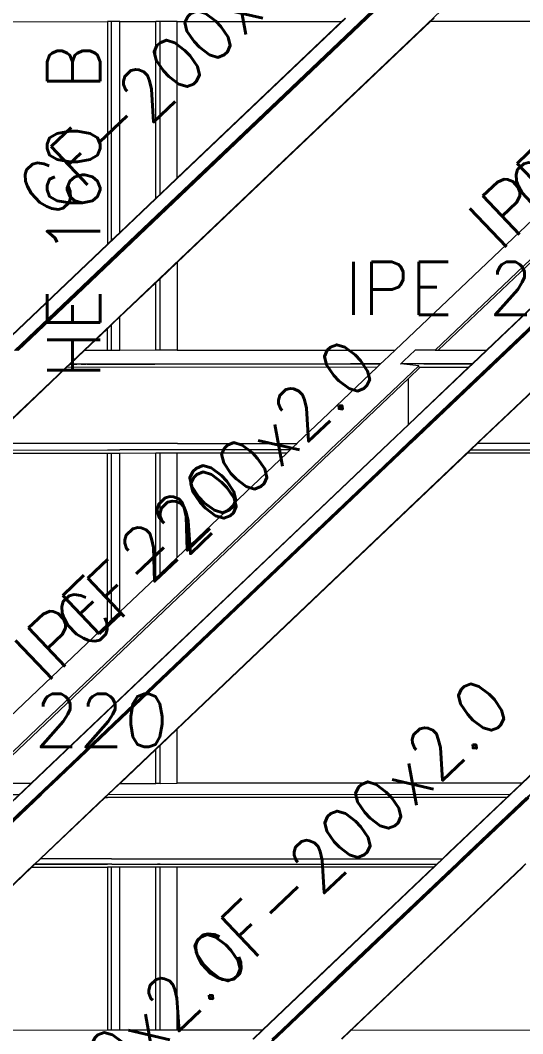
# Model space of a CAD drawing. Header units: millimetres. Extents: x 0 to 42, y 0 to 29.7.
# Drawn here: x 15.572 to 17.024, y 18.514 to 21.444 of the extents above; entities that cross this region are included whole.
import ezdxf
from ezdxf.enums import TextEntityAlignment as Align

# ---------------------------------------------------------------- set-up
doc = ezdxf.new("R2010")
doc.units = ezdxf.units.MM
doc.layers.add('BARRAS_DE_ACERO', color=7, linetype='Continuous', lineweight=9)
doc.layers.add('REFERENCIA_DE_LAS_BARRAS', color=2, linetype='Continuous', lineweight=9)
doc.styles.add('CYPETXT', font='romans__.ttf', dxfattribs={"height": 0.2})

msp = doc.modelspace()

# ---------------------------------------------------------------- linework, layer by layer
at = {"layer": 'BARRAS_DE_ACERO'}
for p, q in [((16.81697, 21.68889), (15.55566, 20.48932)), ((16.8249, 21.68889), (15.56359, 20.48932)), ((16.81935, 21.68889), (15.73486, 20.65748)), ((16.59481, 21.46785), (15.7361, 20.65117)), ((15.73708, 20.65694), (16.59243, 21.47042)), ((15.75603, 20.48944), (16.78795, 21.47085)), ((15.96364, 20.68543), (16.76786, 21.45029)), ((16.51247, 21.44929), (15.96364, 20.92733)), ((16.50082, 21.44036), (16.51107, 21.45011)), ((16.50144, 21.44036), (16.51172, 21.45014)), ((15.33869, 21.43965), (15.82384, 21.43995)), ((15.82384, 21.43995), (15.82384, 20.79652)), ((15.85968, 21.43997), (15.96364, 21.44003)), ((15.96364, 20.92947), (15.96364, 21.44003)), ((16.02545, 21.44007), (16.50082, 21.44036)), ((16.02545, 20.98826), (16.50082, 21.44036)), ((16.78037, 20.49006), (17.78036, 21.44112)), ((16.02545, 20.98826), (15.976, 20.94123)), ((15.50306, 20.48929), (15.96364, 20.92733)), ((15.68063, 20.65973), (15.96364, 20.92889)), ((15.96364, 20.92947), (15.85968, 20.8306)), ((15.976, 20.94123), (15.96364, 20.92947)), ((15.96364, 20.92889), (15.976, 20.94065)), ((15.96364, 20.92889), (15.976, 20.94064)), ((16.65542, 20.48998), (17.13716, 20.94814)), ((15.8362, 20.80827), (15.82384, 20.79652)), ((15.85968, 20.8306), (15.8362, 20.80827)), ((15.82384, 20.79652), (15.5008, 20.48929)), ((15.976, 20.69673), (16.02545, 20.74376)), ((15.976, 20.48957), (15.976, 20.69673)), ((15.68063, 20.65973), (15.50142, 20.48929)), ((15.96364, 20.68543), (15.71698, 20.45084)), ((15.96364, 20.48956), (15.96364, 20.68497)), ((17.15518, 20.65899), (16.69452, 20.22087)), ((16.87878, 20.45057), (17.1034, 20.66419)), ((16.91985, 20.49015), (17.10201, 20.6634)), ((15.73486, 20.65748), (15.55805, 20.48932)), ((15.56083, 20.48932), (15.73708, 20.65694)), ((15.7361, 20.65117), (15.56593, 20.48932)), ((16.70055, 20.22187), (17.15749, 20.65644)), ((17.15782, 20.65477), (16.70158, 20.22087)), ((15.82384, 20.55202), (15.75804, 20.48944)), ((15.82384, 20.55202), (15.8362, 20.56377)), ((15.82384, 20.48948), (15.82384, 20.55202)), ((15.8362, 20.48949), (15.8362, 20.56377)), ((15.75642, 20.48792), (15.71687, 20.45031)), ((15.75603, 20.48944), (15.72387, 20.45885)), ((15.75802, 20.48944), (15.75642, 20.48792)), ((15.75804, 20.48944), (15.75802, 20.48944)), ((16.62328, 20.4594), (16.65542, 20.48998)), ((16.71329, 20.49002), (16.68114, 20.45944)), ((16.77116, 20.49005), (16.71329, 20.49002)), ((16.78037, 20.49006), (16.91985, 20.49015)), ((16.87851, 20.45084), (16.91985, 20.49015)), ((15.54591, 20.28961), (15.7194, 20.4546)), ((15.7194, 20.4546), (15.72387, 20.45885)), ((16.68114, 20.45944), (16.67158, 20.45035)), ((15.70602, 20.43996), (15.47487, 20.22013)), ((15.54601, 20.28824), (15.71569, 20.4496)), ((15.71608, 20.44953), (15.70602, 20.43996)), ((16.6034, 20.4405), (15.70602, 20.43996)), ((15.71585, 20.44976), (15.71569, 20.4496)), ((15.71608, 20.44998), (15.71585, 20.44976)), ((15.71608, 20.44998), (15.71698, 20.45084)), ((15.71608, 20.44953), (15.71622, 20.44966)), ((15.71622, 20.44966), (15.71625, 20.44971)), ((15.71624, 20.44971), (15.71626, 20.44973)), ((15.71624, 20.44971), (15.71625, 20.44971)), ((15.72085, 20.44972), (15.71625, 20.44971)), ((15.71626, 20.44973), (15.73597, 20.44975)), ((15.71687, 20.45031), (15.71629, 20.44976)), ((15.7646, 20.44979), (15.71632, 20.44976)), ((15.7646, 20.44975), (15.72085, 20.44972)), ((15.74808, 20.44975), (15.73597, 20.44975)), ((15.74808, 20.44975), (15.76165, 20.44976)), ((15.7646, 20.44976), (15.76165, 20.44976)), ((15.7646, 20.44979), (15.82384, 20.44983)), ((15.785, 20.44977), (15.7646, 20.44976)), ((15.7646, 20.44975), (15.78241, 20.44976)), ((15.8239, 20.44978), (15.78241, 20.44976)), ((15.96923, 20.44989), (15.785, 20.44977)), ((15.82384, 20.44983), (15.95594, 20.44991)), ((15.8239, 20.44978), (15.96125, 20.44987)), ((15.96125, 20.44987), (16.52616, 20.4502)), ((16.44479, 20.28965), (16.6034, 20.4405)), ((16.61349, 20.45026), (16.52616, 20.4502)), ((16.61368, 20.45028), (16.61372, 20.45031)), ((16.63718, 20.2208), (16.87877, 20.45057)), ((16.63866, 20.2208), (16.86985, 20.44067)), ((16.67154, 20.45031), (16.67153, 20.4503)), ((16.67153, 20.4503), (16.67159, 20.4503)), ((16.73858, 20.45034), (16.67159, 20.4503)), ((16.72385, 20.44058), (16.72386, 20.44506)), ((16.72385, 20.44058), (16.72833, 20.44058)), ((16.73858, 20.45039), (16.87813, 20.45048)), ((16.86985, 20.44067), (16.87948, 20.44983)), ((16.87808, 20.45043), (16.87813, 20.45048)), ((16.87851, 20.45084), (16.87813, 20.45048)), ((16.87878, 20.45057), (16.87877, 20.45057)), ((17.13417, 20.45063), (16.89471, 20.2229)), ((17.12566, 20.44082), (16.90276, 20.22883)), ((17.1331, 20.44832), (16.90455, 20.23096)), ((16.69419, 20.40811), (16.5191, 20.24158)), ((16.37224, 20.22067), (16.44479, 20.28965)), ((16.50989, 20.24157), (16.53237, 20.26295)), ((16.69419, 20.27554), (16.63695, 20.2211)), ((16.02605, 20.22043), (15.47484, 20.2201)), ((16.63695, 20.2211), (15.60265, 19.23742)), ((15.60467, 19.23742), (16.63866, 20.2208)), ((15.82468, 19.20522), (16.8927, 20.22099)), ((16.69452, 20.22087), (15.84034, 19.40849)), ((16.37221, 20.22064), (16.35238, 20.20178)), ((16.48796, 20.22071), (16.46814, 20.20185)), ((16.49716, 20.22072), (16.47733, 20.20186)), ((16.488, 20.22074), (16.48796, 20.22071)), ((16.488, 20.22074), (16.49, 20.22265)), ((16.50989, 20.24157), (16.49, 20.22265)), ((16.49716, 20.22072), (16.49719, 20.22075)), ((16.49719, 20.22075), (16.5191, 20.24158)), ((16.67251, 20.20199), (16.69232, 20.22083)), ((16.69702, 20.22087), (16.67713, 20.20195)), ((16.67961, 20.20195), (16.6995, 20.22087)), ((16.70141, 20.22071), (16.68064, 20.20095)), ((16.6995, 20.22087), (16.70055, 20.22187)), ((16.70154, 20.22083), (16.70141, 20.22071)), ((16.70158, 20.22087), (16.70154, 20.22083)), ((16.89402, 20.22095), (16.87444, 20.20233)), ((16.89448, 20.22095), (16.87463, 20.20207)), ((16.8927, 20.22099), (16.89471, 20.2229)), ((16.89403, 20.22096), (16.89402, 20.22095)), ((16.89403, 20.22096), (16.89406, 20.22099)), ((16.89631, 20.22312), (16.89406, 20.22099)), ((16.89449, 20.22096), (16.89448, 20.22095)), ((16.89449, 20.22096), (16.89452, 20.22099)), ((16.89452, 20.22099), (16.89629, 20.22267)), ((16.90276, 20.22883), (16.89629, 20.22267)), ((16.89631, 20.22312), (16.90455, 20.23096)), ((15.46318, 19.23734), (16.46703, 20.19208)), ((15.62173, 19.39688), (16.45785, 20.19207)), ((16.67493, 20.1975), (15.66548, 19.23745)), ((15.84022, 19.41043), (16.66222, 20.1922)), ((15.84193, 19.40763), (16.67713, 20.20195)), ((15.86004, 19.23756), (16.87444, 20.20233)), ((16.35236, 20.20176), (15.86007, 20.20146)), ((16.86438, 20.19232), (16.02545, 19.39447)), ((16.3421, 20.192), (16.02545, 20.19181)), ((16.3421, 20.192), (16.35236, 20.20176)), ((16.35236, 20.20176), (16.35238, 20.20178)), ((16.4773, 20.20184), (16.46703, 20.19208)), ((16.4773, 20.20184), (16.47733, 20.20186)), ((16.67251, 20.20199), (16.66222, 20.1922)), ((16.68064, 20.20095), (16.67144, 20.1922)), ((16.67493, 20.1975), (16.67961, 20.20195)), ((16.87463, 20.20207), (16.86438, 20.19232)), ((16.87463, 20.20207), (17.14952, 20.20224)), ((15.84022, 19.41043), (15.65834, 19.23745)), ((15.66049, 19.23745), (15.84034, 19.40849)), ((15.66299, 19.23745), (15.84193, 19.40763)), ((17.21108, 19.41616), (16.98894, 19.2049)), ((16.9954, 19.21245), (17.2077, 19.41435)), ((15.39443, 19.03746), (15.60467, 19.23742)), ((15.40306, 18.99466), (15.65834, 19.23745)), ((15.60265, 19.23742), (15.46318, 19.23734)), ((15.57549, 19.21159), (15.60265, 19.23742)), ((15.62649, 19.20511), (15.66049, 19.23745)), ((15.66299, 19.23745), (15.6324, 19.20835)), ((15.66548, 19.23745), (15.63832, 19.21162)), ((15.86004, 19.23756), (15.83289, 19.21174)), ((15.8604, 19.23756), (15.8573, 19.23461)), ((15.86047, 19.23756), (15.8604, 19.23756)), ((15.976, 19.23763), (15.96364, 19.23762)), ((15.976, 19.23763), (16.02545, 19.23766)), ((15.62649, 19.20511), (15.08942, 18.69434)), ((15.62899, 19.20511), (15.62898, 19.2051)), ((15.62899, 19.20511), (15.6324, 19.20835)), ((15.81539, 19.19638), (15.62955, 19.01964)), ((15.63019, 19.01896), (15.81674, 19.19638)), ((15.81717, 19.19638), (15.63056, 19.0189)), ((15.63459, 19.20807), (15.63148, 19.20511)), ((15.63317, 19.20475), (15.63355, 19.20511)), ((15.6404, 19.21162), (15.63355, 19.20511)), ((15.63832, 19.21162), (15.63459, 19.20807)), ((15.81539, 19.19638), (15.82468, 19.20522)), ((15.81674, 19.19638), (15.81899, 19.19852)), ((15.81899, 19.19852), (15.83289, 19.21174)), ((16.97872, 19.19709), (15.82384, 19.19638)), ((15.8264, 19.20522), (16.988, 19.20592)), ((16.79276, 19.01831), (16.98894, 19.2049)), ((16.9954, 19.21245), (16.79442, 19.0213)), ((16.81002, 19.03665), (16.97872, 19.19709)), ((16.84778, 19.01963), (17.0344, 19.19712)), ((17.04153, 19.19712), (16.85537, 19.02007)), ((17.04834, 19.20596), (16.86214, 19.02886)), ((16.87493, 19.03668), (17.04161, 19.1952)), ((16.988, 19.20592), (16.97872, 19.19709)), ((16.988, 19.20592), (16.99486, 19.21245)), ((15.61341, 19.00429), (15.62955, 19.01964)), ((15.61405, 19.00361), (15.63013, 19.0189)), ((15.63054, 19.01888), (15.61449, 19.00361)), ((15.63019, 19.01896), (15.63013, 19.0189)), ((15.8362, 19.01901), (15.63054, 19.01888)), ((15.63056, 19.0189), (15.63054, 19.01888)), ((15.8362, 19.01901), (15.9801, 19.01909)), ((15.9801, 19.01909), (16.02545, 19.01912)), ((16.02545, 19.01912), (16.79208, 19.01959)), ((16.79276, 19.01831), (16.27314, 18.52412)), ((16.85699, 19.01962), (16.33602, 18.52415)), ((16.79208, 19.01959), (16.77602, 19.00432)), ((16.77657, 19.00432), (16.79263, 19.0196)), ((16.79209, 19.0196), (16.79208, 19.01959)), ((16.79209, 19.0196), (16.81002, 19.03665)), ((16.79263, 19.0196), (16.79442, 19.0213)), ((16.83171, 19.00435), (16.84778, 19.01963)), ((16.83385, 19.00435), (16.84992, 19.01963)), ((16.83502, 19.00306), (16.85244, 19.01963)), ((16.8462, 19.01135), (16.85359, 19.01838)), ((16.86214, 19.02886), (16.85244, 19.01963)), ((16.85491, 19.01963), (16.85359, 19.01838)), ((16.85491, 19.01963), (16.85537, 19.02007)), ((16.85701, 19.01963), (16.85699, 19.01962)), ((16.85701, 19.01963), (16.87493, 19.03668)), ((15.10849, 18.52408), (15.61269, 19.00361)), ((15.60477, 18.99478), (15.10915, 18.52341)), ((15.6052, 18.99478), (15.10958, 18.52341)), ((15.60477, 18.99478), (15.61402, 19.00358)), ((15.6052, 18.99478), (15.82384, 18.99492)), ((15.61269, 19.00361), (15.61341, 19.00429)), ((15.61402, 19.00358), (15.61405, 19.00361)), ((15.61447, 19.00359), (15.61445, 19.00358)), ((15.61447, 19.00359), (15.61449, 19.00361)), ((15.83644, 19.00375), (15.61449, 19.00361)), ((15.82384, 18.99492), (15.82384, 18.52385)), ((15.83644, 19.00375), (16.77602, 19.00432)), ((15.85968, 19.00373), (15.96832, 19.00381)), ((15.85968, 19.00373), (15.976, 19.0038)), ((15.976, 19.0038), (15.96832, 19.00381)), ((16.76674, 18.99549), (16.02545, 18.99504)), ((16.83502, 19.00306), (16.33147, 18.52415)), ((16.33393, 18.52415), (16.82969, 18.99565)), ((16.76674, 18.99549), (16.45618, 18.70014)), ((16.50072, 18.49915), (17.02278, 18.99564)), ((16.50138, 18.49846), (17.02413, 18.99564)), ((16.82243, 18.99552), (16.50867, 18.69713)), ((16.83385, 19.00435), (16.50879, 18.69519)), ((16.52893, 18.52427), (17.02456, 18.99564)), ((16.76674, 18.99549), (16.77599, 19.00429)), ((16.77657, 19.00432), (16.76729, 18.99549)), ((16.77602, 19.00432), (16.77599, 19.00429)), ((16.82243, 18.99552), (16.83168, 19.00432)), ((16.82969, 18.99565), (16.8462, 19.01135)), ((16.83168, 19.00432), (16.83171, 19.00435)), ((17.03338, 19.00444), (17.02413, 18.99564)), ((16.27111, 18.52412), (16.45618, 18.70014)), ((16.32679, 18.52415), (16.50867, 18.69713)), ((16.50879, 18.69519), (16.33027, 18.52541)), ((15.85968, 18.52387), (15.8362, 18.52386)), ((15.976, 18.52394), (15.96364, 18.52393)), ((16.02545, 18.52397), (15.976, 18.52394)), ((16.27111, 18.52412), (16.02545, 18.52397)), ((16.27111, 18.52412), (16.24394, 18.49828)), ((16.27314, 18.52412), (16.24596, 18.49828)), ((16.32679, 18.52415), (16.29962, 18.49831)), ((16.30177, 18.49831), (16.32894, 18.52415)), ((16.33602, 18.52415), (16.30201, 18.49181)), ((16.33393, 18.52415), (16.31552, 18.50664)), ((16.33027, 18.52541), (16.32894, 18.52415)), ((16.33146, 18.52415), (16.33147, 18.52415)), ((16.50142, 18.49817), (16.52886, 18.52427)), ((16.52893, 18.52427), (16.52886, 18.52427)), ((16.52893, 18.52427), (17.69047, 18.52498))]:
    msp.add_line(p, q, dxfattribs=at)
for points in [[(16.76834, 21.45027), (16.76832, 21.45027), (16.75806, 21.44051)], [(15.8362, 20.80827), (15.8362, 21.43996), (15.82384, 21.43995)], [(15.85968, 20.8306), (15.85968, 21.43997), (15.8362, 21.43996)], [(15.976, 20.94123), (15.976, 21.44004), (15.96364, 21.44003)], [(16.02545, 20.98826), (16.02545, 21.44007), (15.976, 21.44004)], [(17.13716, 21.44074), (16.75806, 21.44051), (16.02545, 20.74376)], [(16.02545, 20.98767), (16.02545, 20.98768), (15.976, 20.94065)], [(15.976, 20.94065), (15.976, 20.94064), (16.02545, 20.98767)], [(17.20358, 20.90131), (16.77116, 20.49005), (16.78037, 20.49006)], [(16.02545, 20.74376), (16.02545, 20.4896), (16.65542, 20.48998)], [(15.85968, 20.5861), (15.96364, 20.68497), (15.976, 20.69673)], [(16.69232, 20.22083), (16.69236, 20.22087), (17.15354, 20.65948)], [(17.15658, 20.65791), (17.15657, 20.65792), (16.69702, 20.22087)], [(16.87948, 20.44983), (17.10504, 20.66435), (17.10553, 20.6643)], [(15.85968, 20.4895), (15.85968, 20.5861), (15.8362, 20.56377)], [(16.02545, 20.4896), (15.976, 20.48957), (15.96364, 20.48956), (15.85968, 20.4895), (15.8362, 20.48949), (15.82384, 20.48948), (15.75804, 20.48944)], [(15.95594, 20.44991), (16.61372, 20.45031), (16.62328, 20.4594)], [(15.71632, 20.44976), (15.71629, 20.44976), (15.71626, 20.44973)], [(16.61366, 20.45026), (16.61368, 20.45028), (15.96923, 20.44989)], [(16.53237, 20.26295), (16.72386, 20.44506), (16.67159, 20.4503)], [(16.6034, 20.4405), (16.61366, 20.45026), (16.61349, 20.45026)], [(16.73858, 20.45039), (16.67158, 20.45035), (16.67117, 20.45035), (16.67154, 20.45031)], [(16.73858, 20.45035), (16.73483, 20.45035), (16.67154, 20.45031)], [(16.87808, 20.45043), (16.86781, 20.44067), (16.69419, 20.27554)], [(16.69419, 20.27554), (16.69419, 20.40811), (16.72833, 20.44058), (16.86781, 20.44067)], [(15.47484, 20.2201), (15.45499, 20.20122), (15.82384, 20.20144), (15.86007, 20.20146)], [(16.63718, 20.2208), (16.61814, 20.2027), (15.6032, 19.23742)], [(16.02605, 20.22043), (16.37221, 20.22064), (16.37224, 20.22067)], [(16.89449, 20.22096), (17.28041, 20.22119), (17.28933, 20.22119)], [(15.82384, 19.6991), (15.82384, 20.19169), (15.44473, 20.19146)], [(16.67144, 20.1922), (15.66756, 19.23745), (15.6404, 19.21162)], [(15.976, 19.84381), (15.96364, 19.83206), (15.85968, 19.73319), (15.8362, 19.71086), (15.8362, 20.1917), (15.82384, 20.19169)], [(15.85968, 19.73319), (15.85968, 20.19171), (15.8362, 20.1917)], [(15.96364, 19.83206), (15.96364, 20.19177), (15.85968, 20.19171)], [(16.3421, 20.192), (16.02545, 19.89084), (15.976, 19.84381), (15.976, 20.19178), (15.96364, 20.19177)], [(16.02545, 19.89084), (16.02545, 20.19181), (15.976, 20.19178)], [(16.45785, 20.19207), (16.46811, 20.20183), (16.46814, 20.20185)], [(17.13716, 19.34778), (17.13716, 20.19249), (16.86438, 20.19232)], [(15.8362, 19.71086), (15.82384, 19.6991), (15.33823, 19.23725)], [(17.26122, 19.4108), (17.05269, 19.21248), (16.84992, 19.01963)], [(15.3961, 19.23729), (15.45398, 19.23733), (15.62173, 19.39688)], [(17.02201, 19.23827), (16.02545, 19.23766), (16.02545, 19.39447), (15.976, 19.34744)], [(15.976, 19.23763), (15.976, 19.34744), (15.96364, 19.33568), (15.86047, 19.23756), (15.96364, 19.23762), (15.96364, 19.33568)], [(17.13716, 19.34778), (17.02201, 19.23827), (16.99486, 19.21245)], [(15.39118, 19.03578), (15.57604, 19.21159), (15.6032, 19.23742)], [(15.8573, 19.23461), (15.8264, 19.20522), (15.82625, 19.20501)], [(15.63317, 19.20475), (14.88948, 18.49745), (14.67066, 18.28934), (14.67067, 18.28934)], [(14.68463, 18.30461), (15.63147, 19.2051), (15.63148, 19.20511)], [(15.09101, 18.69347), (15.62664, 19.20287), (15.62898, 19.2051)], [(15.36909, 19.20494), (15.56863, 19.20507), (15.57549, 19.21159)], [(15.82625, 19.20501), (15.81717, 19.19638), (15.82384, 19.19638)], [(15.61493, 19.00358), (15.61445, 19.00358), (15.6052, 18.99478)], [(15.61493, 19.00358), (15.82384, 19.00371), (15.61447, 19.00359)], [(15.8362, 18.52386), (15.8362, 18.99493), (15.82384, 18.99492)], [(15.96364, 18.52393), (15.85968, 18.52387), (15.85968, 18.99494), (15.8362, 18.99493)], [(15.96364, 18.52393), (15.96364, 18.995), (15.85968, 18.99494)], [(15.976, 18.52394), (15.976, 18.99501), (15.96364, 18.995)], [(16.02545, 18.52397), (16.02545, 18.99504), (15.976, 18.99501)], [(16.76729, 18.99549), (16.27166, 18.52412), (16.24448, 18.49828)], [(17.03206, 19.00447), (17.03203, 19.00444), (17.02278, 18.99564)], [(15.8362, 18.52386), (15.82384, 18.52385), (15.10958, 18.52341)], [(16.10019, 18.30421), (16.12645, 18.32918), (16.33146, 18.52415)]]:
    msp.add_lwpolyline(points, dxfattribs=at)
for points in [[(16.50144, 21.44036), (16.02545, 20.98767), (16.50144, 21.44036)], [(16.87808, 20.45043), (16.73858, 20.45035), (16.87808, 20.45043)]]:
    msp.add_lwpolyline(points, close=True, dxfattribs=at)

# ---------------------------------------------------------------- texts
at = {"layer": 'REFERENCIA_DE_LAS_BARRAS', "style": 'CYPETXT'}
for s, rotation, width, p, p2 in [('CF-200x2.5', 43.60023, 0.812714, (15.65577, 20.86218), (16.50793, 21.6737)), ('CF-200x2.5', 43.60023, 0.812714, (17.07513, 20.86304), (17.92729, 21.67456)), ('IPE 220', 43.60023, 0.844169, (16.95858, 20.77103), (17.5419, 21.32652)), ('HE 160 B', 90, 0.776302, (15.80292, 20.40676), (15.80292, 21.37426)), ('CF-200x2.0', 43.60023, 0.812714, (15.76181, 19.614), (16.61397, 20.42551)), ('IPE 220', 43.60023, 0.844169, (15.64526, 19.52199), (16.22857, 20.07748)), ('CF-200x2.0', 43.60023, 0.812714, (16.14905, 18.63326), (17.00122, 19.44477)), ('CF-200x2.0', 43.60023, 0.812714, (15.38732, 17.90881), (16.23949, 18.72032)), ('CF-200x2.0', 43.60023, 0.812714, (16.80669, 17.90967), (17.65885, 18.72118))]:
    msp.add_text(s, height=0.153333, rotation=rotation, dxfattribs=dict(at, width=width)).set_placement(p, p2, align=Align.FIT)
at = {"layer": 'REFERENCIA_DE_LAS_BARRAS', "style": 'CYPETXT', "width": 0.844169}
for s, p, p2 in [('IPE 270', (16.50963, 20.592), (17.31513, 20.592)), ('IPE 220', (15.19631, 19.34296), (16.00181, 19.34296))]:
    msp.add_text(s, height=0.153333, dxfattribs=at).set_placement(p, p2, align=Align.FIT)

doc.saveas('drawing.dxf')
